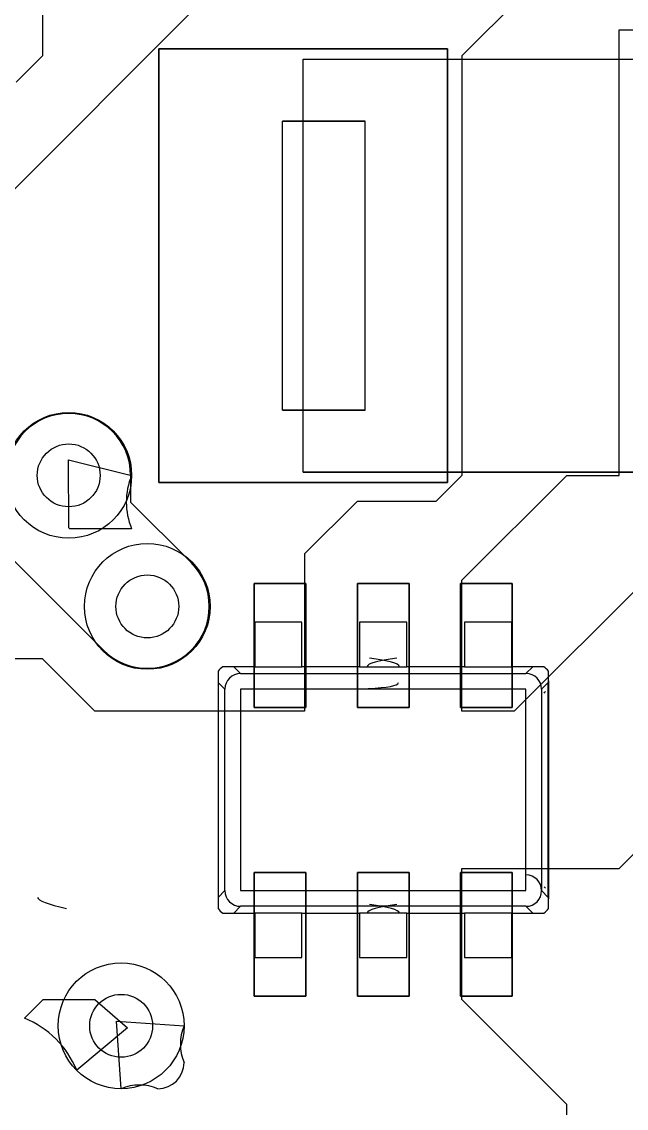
# Model space of a CAD drawing. Extents: x -14 to 27.9, y 0 to 17.8.
# Drawn here: x 0.79 to 3.72, y 9.76 to 15.02 of the extents above; entities that cross this region are included whole.
import ezdxf

# ---------------------------------------------------------------- set-up
doc = ezdxf.new("R2010")
doc.units = 0
doc.header["$MEASUREMENT"] = 0
doc.layers.add('Feature', color=7, linetype='CONTINUOUS')

msp = doc.modelspace()

# ---------------------------------------------------------------- linework, layer by layer
at = {"layer": 'Feature'}
for p, q in [((0.889, 16.383, 0.000305), (0.889, 14.859, 0.000305)), ((3.429, 15.367, 0.000305), (2.921, 14.859, 0.000305)), ((0.635, 14.097, 0.000305), (1.651, 15.113, 0.000305)), ((3.683, 14.986, 0.000305), (5.207, 14.986, 0.000305)), ((3.683, 12.827, 0.000305), (3.683, 14.986, 0.000305)), ((0.889, 14.859, 0.000305), (0.762, 14.732, 0.000305)), ((1.452, 14.893, 0.000305), (2.852, 14.893, 0.000305)), ((1.452, 12.793, 0.000305), (1.452, 14.893, 0.000305)), ((1.452, 12.793, 0.000305), (1.452, 14.893, 0.000305)), ((1.452, 14.893, 0.001305), (1.452, 12.793, 0.001305)), ((1.452, 14.893, 0.000305), (1.452, 14.893, 0.001305)), ((1.452, 14.893, 0.000305), (2.852, 14.893, 0.000305)), ((1.452, 14.893, 0.000305), (1.452, 14.893, 0.001305)), ((2.852, 14.893, 0.001305), (1.452, 14.893, 0.001305)), ((2.852, 14.893, 0.001305), (1.452, 14.893, 0.001305)), ((1.452, 14.893, 0.001305), (1.452, 12.793, 0.001305)), ((1.452, 14.893, 0.000305), (2.852, 14.893, 0.000305)), ((1.452, 12.793, 0.000305), (1.452, 14.893, 0.000305)), ((2.852, 14.893, 0.000305), (2.852, 12.793, 0.000305)), ((2.852, 14.893, 0.000305), (2.852, 12.793, 0.000305)), ((2.852, 14.893, 0.000305), (2.852, 14.893, 0.001305)), ((2.852, 12.793, 0.001305), (2.852, 14.893, 0.001305)), ((2.852, 14.893, 0.000305), (2.852, 14.893, 0.001305)), ((2.852, 12.793, 0.001305), (2.852, 14.893, 0.001305)), ((2.852, 14.893, 0.000305), (2.852, 12.793, 0.000305)), ((2.921, 14.859, 0.000305), (2.921, 12.827, 0.000305)), ((2.152, 14.843, 1.1), (4.452, 14.843, 1.1)), ((2.152, 12.843, 1.1), (2.152, 14.843, 1.1)), ((2.152, 14.843, 1.1), (4.452, 14.843, 1.1)), ((2.152, 14.843, 0.1), (4.452, 14.843, 0.1)), ((2.152, 14.843, 1.1), (2.152, 14.843, 0.1)), ((2.152, 14.543, 0.1), (2.152, 14.843, 0.1)), ((2.152, 14.843, 0.1), (4.452, 14.843, 0.1)), ((2.152, 12.843, 1.1), (2.152, 14.843, 1.1)), ((2.152, 14.843, 1.1), (2.152, 14.843, 0.1)), ((2.152, 14.543, 0.1), (2.152, 14.843, 0.1)), ((2.152, 14.543, 0.5), (2.052, 14.543, 0.5)), ((2.052, 13.143, 0.5), (2.052, 14.543, 0.5)), ((2.052, 14.543, 0.5), (2.052, 14.543)), ((2.052, 13.143), (2.052, 14.543)), ((2.052, 13.143, 0.5), (2.052, 14.543, 0.5)), ((2.052, 14.543), (2.452, 14.543)), ((2.052, 13.143), (2.052, 14.543)), ((2.052, 14.543), (2.452, 14.543)), ((2.052, 14.543, 0.5), (2.052, 14.543)), ((2.152, 14.543, 0.5), (2.052, 14.543, 0.5)), ((2.452, 14.543, 0.1), (2.152, 14.543, 0.1)), ((2.152, 14.543, 0.1), (2.152, 14.543, 0.5)), ((2.152, 13.143, 0.5), (2.152, 14.543, 0.5)), ((2.152, 13.143, 0.5), (2.152, 14.543, 0.5)), ((2.452, 14.543, 0.1), (2.152, 14.543, 0.1)), ((2.152, 14.543, 0.1), (2.152, 14.543, 0.5)), ((2.452, 13.143, 0.1), (2.452, 14.543, 0.1)), ((2.452, 13.143), (2.452, 14.543)), ((2.452, 14.543), (2.452, 14.543, 0.1)), ((2.452, 13.143, 0.1), (2.452, 14.543, 0.1)), ((2.452, 13.143), (2.452, 14.543)), ((2.452, 14.543), (2.452, 14.543, 0.1)), ((2.152, 13.143, 0.5), (2.052, 13.143, 0.5)), ((2.052, 13.143, 0.5), (2.052, 13.143)), ((2.052, 13.143), (2.452, 13.143)), ((2.152, 13.143, 0.5), (2.052, 13.143, 0.5)), ((2.052, 13.143, 0.5), (2.052, 13.143)), ((2.052, 13.143), (2.452, 13.143)), ((2.452, 13.143, 0.1), (2.152, 13.143, 0.1)), ((2.152, 12.843, 0.1), (2.152, 13.143, 0.1)), ((2.152, 13.143, 0.1), (2.152, 13.143, 0.5)), ((2.152, 12.843, 0.1), (2.152, 13.143, 0.1)), ((2.452, 13.143, 0.1), (2.152, 13.143, 0.1)), ((2.152, 13.143, 0.1), (2.152, 13.143, 0.5)), ((2.452, 13.143), (2.452, 13.143, 0.1)), ((2.452, 13.143), (2.452, 13.143, 0.1)), ((1.016, 12.573, -1.96222), (1.0146, 12.902, -1.96222)), ((1.0146, 12.902, -1.96222), (1.3208, 12.827, -1.96222)), ((1.1684, 12.827, -1.96192), (1.1684, 12.827)), ((1.1684, 12.827, -1.96192), (1.1684, 12.827)), ((1.316, 12.827, -1.96222), (1.316, 12.6973, -1.96222)), ((2.852, 12.793, 0.000305), (1.452, 12.793, 0.000305)), ((2.852, 12.793, 0.000305), (1.452, 12.793, 0.000305)), ((1.452, 12.793, 0.001305), (2.852, 12.793, 0.001305)), ((1.452, 12.793, 0.000305), (1.452, 12.793, 0.001305)), ((1.452, 12.793, 0.000305), (1.452, 12.793, 0.001305)), ((1.452, 12.793, 0.001305), (2.852, 12.793, 0.001305)), ((2.852, 12.793, 0.000305), (1.452, 12.793, 0.000305)), ((4.452, 12.843, 1.1), (2.152, 12.843, 1.1)), ((2.152, 12.843, 0.1), (4.452, 12.843, 0.1)), ((2.152, 12.843, 1.1), (2.152, 12.843, 0.1)), ((4.452, 12.843, 1.1), (2.152, 12.843, 1.1)), ((2.152, 12.843, 1.1), (2.152, 12.843, 0.1)), ((2.152, 12.843, 0.1), (4.452, 12.843, 0.1)), ((2.921, 12.827, 0.000305), (2.794, 12.7, 0.000305)), ((2.852, 12.793, 0.000305), (2.852, 12.793, 0.001305)), ((2.852, 12.793, 0.000305), (2.852, 12.793, 0.001305)), ((2.921, 12.319, 0.000305), (3.429, 12.827, 0.000305)), ((3.429, 12.827, 0.000305), (3.683, 12.827, 0.000305)), ((1.316, 12.6973, -1.96222), (1.6091, 12.4041, -1.96222)), ((2.413, 12.7, 0.000305), (2.159, 12.446, 0.000305)), ((2.794, 12.7, 0.000305), (2.413, 12.7, 0.000305)), ((1.0208, 12.5682, -1.96222), (1.016, 12.573, -1.96222)), ((1.3208, 12.5682, -1.96222), (1.0208, 12.5682, -1.96222)), ((1.1849, 11.9799, -1.96222), (0.716, 12.4487, -1.96222)), ((2.159, 12.446, 0.000305), (2.159, 11.684, 0.000305)), ((2.921, 11.684, 0.000305), (2.921, 12.319, 0.000305)), ((3.81, 12.319, 0.000305), (3.175, 11.684, 0.000305)), ((1.915, 12.303, 0.000305), (2.165, 12.303, 0.000305)), ((1.915, 11.703, 0.000305), (1.915, 12.303, 0.000305)), ((1.915, 11.703, 0.000305), (1.915, 12.303, 0.000305)), ((1.915, 12.303, 0.001305), (1.915, 11.703, 0.001305)), ((1.915, 12.303, 0.000305), (1.915, 12.303, 0.001305)), ((1.915, 12.303, 0.000305), (2.165, 12.303, 0.000305)), ((1.915, 12.303, 0.000305), (1.915, 12.303, 0.001305)), ((2.165, 12.303, 0.001305), (1.915, 12.303, 0.001305)), ((2.165, 12.303, 0.001305), (1.915, 12.303, 0.001305)), ((1.915, 12.303, 0.001305), (1.915, 11.703, 0.001305)), ((1.915, 11.703, 0.000305), (1.915, 12.303, 0.000305)), ((1.915, 12.303, 0.000305), (2.165, 12.303, 0.000305)), ((2.165, 12.303, 0.000305), (2.165, 11.703, 0.000305)), ((2.165, 12.303, 0.000305), (2.165, 12.303, 0.001305)), ((2.165, 12.303, 0.000305), (2.165, 11.703, 0.000305)), ((2.165, 12.303, 0.000305), (2.165, 12.303, 0.001305)), ((2.165, 11.703, 0.001305), (2.165, 12.303, 0.001305)), ((2.165, 11.703, 0.001305), (2.165, 12.303, 0.001305)), ((2.165, 12.303, 0.000305), (2.165, 11.703, 0.000305)), ((2.415, 12.303, 0.000305), (2.665, 12.303, 0.000305)), ((2.415, 11.703, 0.000305), (2.415, 12.303, 0.000305)), ((2.415, 11.703, 0.000305), (2.415, 12.303, 0.000305)), ((2.415, 12.303, 0.001305), (2.415, 11.703, 0.001305)), ((2.415, 12.303, 0.000305), (2.415, 12.303, 0.001305)), ((2.415, 12.303, 0.000305), (2.665, 12.303, 0.000305)), ((2.415, 12.303, 0.000305), (2.415, 12.303, 0.001305)), ((2.665, 12.303, 0.001305), (2.415, 12.303, 0.001305)), ((2.665, 12.303, 0.001305), (2.415, 12.303, 0.001305)), ((2.415, 12.303, 0.001305), (2.415, 11.703, 0.001305)), ((2.415, 11.703, 0.000305), (2.415, 12.303, 0.000305)), ((2.415, 12.303, 0.000305), (2.665, 12.303, 0.000305)), ((2.665, 12.303, 0.000305), (2.665, 11.703, 0.000305)), ((2.665, 12.303, 0.000305), (2.665, 12.303, 0.001305)), ((2.665, 12.303, 0.000305), (2.665, 11.703, 0.000305)), ((2.665, 12.303, 0.000305), (2.665, 12.303, 0.001305)), ((2.665, 11.703, 0.001305), (2.665, 12.303, 0.001305)), ((2.665, 11.703, 0.001305), (2.665, 12.303, 0.001305)), ((2.665, 12.303, 0.000305), (2.665, 11.703, 0.000305)), ((2.915, 12.303, 0.000305), (3.165, 12.303, 0.000305)), ((2.915, 11.703, 0.000305), (2.915, 12.303, 0.000305)), ((2.915, 11.703, 0.000305), (2.915, 12.303, 0.000305)), ((2.915, 12.303, 0.001305), (2.915, 11.703, 0.001305)), ((2.915, 12.303, 0.000305), (2.915, 12.303, 0.001305)), ((2.915, 12.303, 0.000305), (3.165, 12.303, 0.000305)), ((2.915, 12.303, 0.000305), (2.915, 12.303, 0.001305)), ((3.165, 12.303, 0.001305), (2.915, 12.303, 0.001305)), ((3.165, 12.303, 0.001305), (2.915, 12.303, 0.001305)), ((2.915, 12.303, 0.001305), (2.915, 11.703, 0.001305)), ((2.915, 11.703, 0.000305), (2.915, 12.303, 0.000305)), ((2.915, 12.303, 0.000305), (3.165, 12.303, 0.000305)), ((3.165, 12.303, 0.000305), (3.165, 11.703, 0.000305)), ((3.165, 12.303, 0.000305), (3.165, 12.303, 0.001305)), ((3.165, 12.303, 0.000305), (3.165, 11.703, 0.000305)), ((3.165, 12.303, 0.000305), (3.165, 12.303, 0.001305)), ((3.165, 11.703, 0.001305), (3.165, 12.303, 0.001305)), ((3.165, 11.703, 0.001305), (3.165, 12.303, 0.001305)), ((3.165, 12.303, 0.000305), (3.165, 11.703, 0.000305)), ((1.5494, 12.192, -1.96192), (1.5494, 12.192)), ((1.5494, 12.192, -1.96192), (1.5494, 12.192)), ((1.9177, 12.1158, 0), (1.9177, 11.8999, 0)), ((2.1463, 12.1158, 0), (1.9177, 12.1158, 0)), ((2.1463, 12.1158, 0), (1.9177, 12.1158, 0)), ((1.9177, 12.1158, 0.1397), (1.9177, 12.1158, 0)), ((2.1463, 12.1158, 0.1397), (1.9177, 12.1158, 0.1397)), ((1.9177, 12.1158, 0), (1.9177, 11.8999, 0)), ((1.9177, 12.1158, 0.1397), (1.9177, 11.8999, 0.1397)), ((1.9177, 12.1158, 0.1397), (1.9177, 12.1158, 0)), ((2.1463, 12.1158, 0.1397), (1.9177, 12.1158, 0.1397)), ((1.9177, 12.1158, 0.1397), (1.9177, 11.8999, 0.1397)), ((2.1463, 11.8999, 0), (2.1463, 12.1158, 0)), ((2.1463, 11.8999, 0), (2.1463, 12.1158, 0)), ((2.1463, 12.1158, 0.1397), (2.1463, 12.1158, 0)), ((2.1463, 11.8999, 0.1397), (2.1463, 12.1158, 0.1397)), ((2.1463, 12.1158, 0.1397), (2.1463, 12.1158, 0)), ((2.1463, 11.8999, 0.1397), (2.1463, 12.1158, 0.1397)), ((2.4257, 12.1158, 0), (2.4257, 11.8999, 0)), ((2.6543, 12.1158, 0), (2.4257, 12.1158, 0)), ((2.6543, 12.1158, 0), (2.4257, 12.1158, 0)), ((2.4257, 12.1158, 0.1397), (2.4257, 12.1158, 0)), ((2.6543, 12.1158, 0.1397), (2.4257, 12.1158, 0.1397)), ((2.4257, 12.1158, 0), (2.4257, 11.8999, 0)), ((2.4257, 12.1158, 0.1397), (2.4257, 11.8999, 0.1397)), ((2.4257, 12.1158, 0.1397), (2.4257, 12.1158, 0)), ((2.6543, 12.1158, 0.1397), (2.4257, 12.1158, 0.1397)), ((2.4257, 12.1158, 0.1397), (2.4257, 11.8999, 0.1397)), ((2.6543, 11.8999, 0), (2.6543, 12.1158, 0)), ((2.6543, 11.8999, 0), (2.6543, 12.1158, 0)), ((2.6543, 12.1158, 0.1397), (2.6543, 12.1158, 0)), ((2.6543, 11.8999, 0.1397), (2.6543, 12.1158, 0.1397)), ((2.6543, 12.1158, 0.1397), (2.6543, 12.1158, 0)), ((2.6543, 11.8999, 0.1397), (2.6543, 12.1158, 0.1397)), ((2.9337, 12.1158, 0), (2.9337, 11.8999, 0)), ((3.1623, 12.1158, 0), (2.9337, 12.1158, 0)), ((3.1623, 12.1158, 0), (2.9337, 12.1158, 0)), ((2.9337, 12.1158, 0.1397), (2.9337, 12.1158, 0)), ((3.1623, 12.1158, 0.1397), (2.9337, 12.1158, 0.1397)), ((2.9337, 12.1158, 0), (2.9337, 11.8999, 0)), ((2.9337, 12.1158, 0.1397), (2.9337, 11.8999, 0.1397)), ((2.9337, 12.1158, 0.1397), (2.9337, 12.1158, 0)), ((3.1623, 12.1158, 0.1397), (2.9337, 12.1158, 0.1397)), ((2.9337, 12.1158, 0.1397), (2.9337, 11.8999, 0.1397)), ((3.1623, 11.8999, 0), (3.1623, 12.1158, 0)), ((3.1623, 11.8999, 0), (3.1623, 12.1158, 0)), ((3.1623, 12.1158, 0.1397), (3.1623, 12.1158, 0)), ((3.1623, 11.8999, 0.1397), (3.1623, 12.1158, 0.1397)), ((3.1623, 12.1158, 0.1397), (3.1623, 12.1158, 0)), ((3.1623, 11.8999, 0.1397), (3.1623, 12.1158, 0.1397)), ((0.889, 11.938, 0.000305), (0.254, 11.938, 0.000305)), ((1.143, 11.684, 0.000305), (0.889, 11.938, 0.000305)), ((1.9177, 11.8999, 0), (1.7622, 11.8999, 0)), ((1.9177, 11.8999, 0), (1.7622, 11.8999, 0)), ((1.9177, 11.8999, 0.1397), (1.81581, 11.8999, 0.1397)), ((1.9177, 11.8999, 0.1397), (1.81581, 11.8999, 0.1397)), ((1.81581, 11.8999, 0.1397), (1.84861, 11.8671, 0.514641)), ((1.81581, 11.8999, 0.1397), (1.84861, 11.8671, 0.514641)), ((1.9177, 11.8999, 0.1397), (1.9177, 11.8999, 0)), ((1.9177, 11.8999, 0.1397), (2.1463, 11.8999, 0.1397)), ((1.9177, 11.8999, 0.1397), (1.9177, 11.8999, 0)), ((1.9177, 11.8999, 0.1397), (2.1463, 11.8999, 0.1397)), ((2.1463, 11.8999, 0.1397), (2.1463, 11.8999, 0)), ((2.4257, 11.8999, 0.1397), (2.1463, 11.8999, 0.1397)), ((2.4257, 11.8999, 0), (2.1463, 11.8999, 0)), ((2.4257, 11.8999, 0), (2.1463, 11.8999, 0)), ((2.4257, 11.8999, 0.1397), (2.1463, 11.8999, 0.1397)), ((2.1463, 11.8999, 0.1397), (2.1463, 11.8999, 0)), ((2.4257, 11.8999, 0.1397), (2.4257, 11.8999, 0)), ((2.4257, 11.8999, 0.1397), (2.6543, 11.8999, 0.1397)), ((2.4257, 11.8999, 0.1397), (2.4257, 11.8999, 0)), ((2.4257, 11.8999, 0.1397), (2.6543, 11.8999, 0.1397)), ((2.9337, 11.8999, 0), (2.6543, 11.8999, 0)), ((2.6543, 11.8999, 0.1397), (2.6543, 11.8999, 0)), ((2.9337, 11.8999, 0.1397), (2.6543, 11.8999, 0.1397)), ((2.9337, 11.8999, 0), (2.6543, 11.8999, 0)), ((2.9337, 11.8999, 0.1397), (2.6543, 11.8999, 0.1397)), ((2.6543, 11.8999, 0.1397), (2.6543, 11.8999, 0)), ((2.9337, 11.8999, 0.1397), (2.9337, 11.8999, 0)), ((2.9337, 11.8999, 0.1397), (3.1623, 11.8999, 0.1397)), ((2.9337, 11.8999, 0.1397), (2.9337, 11.8999, 0)), ((2.9337, 11.8999, 0.1397), (3.1623, 11.8999, 0.1397)), ((3.1623, 11.8999, 0.1397), (3.1623, 11.8999, 0)), ((3.26419, 11.8999, 0.1397), (3.1623, 11.8999, 0.1397)), ((3.3178, 11.8999, 0), (3.1623, 11.8999, 0)), ((3.3178, 11.8999, 0), (3.1623, 11.8999, 0)), ((3.26419, 11.8999, 0.1397), (3.1623, 11.8999, 0.1397)), ((3.1623, 11.8999, 0.1397), (3.1623, 11.8999, 0)), ((3.23139, 11.8671, 0.514641), (3.26419, 11.8999, 0.1397)), ((3.23139, 11.8671, 0.514641), (3.26419, 11.8999, 0.1397)), ((1.7399, 11.8776, 0), (1.7399, 10.7284, 0)), ((1.7399, 11.8776, 0), (1.7399, 10.7284, 0)), ((1.84861, 11.8671, 0.514641), (3.23139, 11.8671, 0.514641)), ((1.84861, 11.8671, 0.514641), (3.23139, 11.8671, 0.514641)), ((3.3401, 10.7284, 0), (3.3401, 11.8776, 0)), ((3.3401, 10.7284, 0), (3.3401, 11.8776, 0)), ((1.7399, 11.824, 0.1397), (1.7399, 10.782, 0.1397)), ((1.7727, 11.7912, 0.514641), (1.7399, 11.824, 0.1397)), ((1.7399, 11.824, 0.1397), (1.7399, 10.782, 0.1397)), ((1.7727, 11.7912, 0.514641), (1.7399, 11.824, 0.1397)), ((3.33981, 11.8237, 0.143014), (3.3073, 11.7912, 0.514641)), ((3.33981, 11.8237, 0.143014), (3.3073, 11.7912, 0.514641)), ((3.33981, 10.7823, 0.143014), (3.33981, 11.8237, 0.143014)), ((3.33981, 10.7823, 0.143014), (3.33981, 11.8237, 0.143014)), ((3.3401, 11.8309, 0.136373), (3.3401, 10.7751, 0.136373)), ((3.3401, 11.8309, 0.136373), (3.3401, 10.7751, 0.136373)), ((1.7727, 10.8148, 0.514641), (1.7727, 11.7912, 0.514641)), ((1.7727, 10.8148, 0.514641), (1.7727, 11.7912, 0.514641)), ((1.84861, 11.7912, 0.5842), (1.84861, 10.8148, 0.5842)), ((3.23139, 11.7912, 0.5842), (1.84861, 11.7912, 0.5842)), ((1.84861, 11.7912, 0.5842), (1.84861, 10.8148, 0.5842)), ((3.23139, 11.7912, 0.5842), (1.84861, 11.7912, 0.5842)), ((3.23139, 10.8148, 0.5842), (3.23139, 11.7912, 0.5842)), ((3.23139, 10.8148, 0.5842), (3.23139, 11.7912, 0.5842)), ((3.3073, 11.7912, 0.514641), (3.3073, 10.8148, 0.514641)), ((3.3073, 11.7912, 0.514641), (3.3073, 10.8148, 0.514641)), ((2.165, 11.703, 0.000305), (1.915, 11.703, 0.000305)), ((1.915, 11.703, 0.000305), (1.915, 11.703, 0.001305)), ((2.165, 11.703, 0.000305), (1.915, 11.703, 0.000305)), ((1.915, 11.703, 0.001305), (2.165, 11.703, 0.001305)), ((1.915, 11.703, 0.000305), (1.915, 11.703, 0.001305)), ((1.915, 11.703, 0.001305), (2.165, 11.703, 0.001305)), ((2.165, 11.703, 0.000305), (1.915, 11.703, 0.000305)), ((2.165, 11.703, 0.000305), (2.165, 11.703, 0.001305)), ((2.165, 11.703, 0.000305), (2.165, 11.703, 0.001305)), ((2.665, 11.703, 0.000305), (2.415, 11.703, 0.000305)), ((2.415, 11.703, 0.000305), (2.415, 11.703, 0.001305)), ((2.665, 11.703, 0.000305), (2.415, 11.703, 0.000305)), ((2.415, 11.703, 0.001305), (2.665, 11.703, 0.001305)), ((2.415, 11.703, 0.000305), (2.415, 11.703, 0.001305)), ((2.415, 11.703, 0.001305), (2.665, 11.703, 0.001305)), ((2.665, 11.703, 0.000305), (2.415, 11.703, 0.000305)), ((2.665, 11.703, 0.000305), (2.665, 11.703, 0.001305)), ((2.665, 11.703, 0.000305), (2.665, 11.703, 0.001305)), ((3.165, 11.703, 0.000305), (2.915, 11.703, 0.000305)), ((2.915, 11.703, 0.000305), (2.915, 11.703, 0.001305)), ((3.165, 11.703, 0.000305), (2.915, 11.703, 0.000305)), ((2.915, 11.703, 0.001305), (3.165, 11.703, 0.001305)), ((2.915, 11.703, 0.000305), (2.915, 11.703, 0.001305)), ((2.915, 11.703, 0.001305), (3.165, 11.703, 0.001305)), ((3.165, 11.703, 0.000305), (2.915, 11.703, 0.000305)), ((3.165, 11.703, 0.000305), (3.165, 11.703, 0.001305)), ((3.165, 11.703, 0.000305), (3.165, 11.703, 0.001305)), ((2.159, 11.684, 0.000305), (1.143, 11.684, 0.000305)), ((3.175, 11.684, 0.000305), (2.921, 11.684, 0.000305)), ((3.683, 10.922, 0.000305), (3.937, 11.176, 0.000305)), ((1.915, 10.903, 0.000305), (2.165, 10.903, 0.000305)), ((1.915, 10.303, 0.000305), (1.915, 10.903, 0.000305)), ((1.915, 10.303, 0.000305), (1.915, 10.903, 0.000305)), ((1.915, 10.903, 0.001305), (1.915, 10.303, 0.001305)), ((1.915, 10.903, 0.000305), (1.915, 10.903, 0.001305)), ((1.915, 10.903, 0.000305), (2.165, 10.903, 0.000305)), ((1.915, 10.903, 0.000305), (1.915, 10.903, 0.001305)), ((2.165, 10.903, 0.001305), (1.915, 10.903, 0.001305)), ((2.165, 10.903, 0.001305), (1.915, 10.903, 0.001305)), ((1.915, 10.903, 0.001305), (1.915, 10.303, 0.001305)), ((1.915, 10.303, 0.000305), (1.915, 10.903, 0.000305)), ((1.915, 10.903, 0.000305), (2.165, 10.903, 0.000305)), ((2.165, 10.903, 0.000305), (2.165, 10.303, 0.000305)), ((2.165, 10.903, 0.000305), (2.165, 10.903, 0.001305)), ((2.165, 10.903, 0.000305), (2.165, 10.303, 0.000305)), ((2.165, 10.903, 0.000305), (2.165, 10.903, 0.001305)), ((2.165, 10.303, 0.001305), (2.165, 10.903, 0.001305)), ((2.165, 10.303, 0.001305), (2.165, 10.903, 0.001305)), ((2.165, 10.903, 0.000305), (2.165, 10.303, 0.000305)), ((2.415, 10.903, 0.000305), (2.665, 10.903, 0.000305)), ((2.415, 10.303, 0.000305), (2.415, 10.903, 0.000305)), ((2.415, 10.303, 0.000305), (2.415, 10.903, 0.000305)), ((2.415, 10.903, 0.001305), (2.415, 10.303, 0.001305)), ((2.415, 10.903, 0.000305), (2.415, 10.903, 0.001305)), ((2.415, 10.903, 0.000305), (2.665, 10.903, 0.000305)), ((2.415, 10.903, 0.000305), (2.415, 10.903, 0.001305)), ((2.665, 10.903, 0.001305), (2.415, 10.903, 0.001305)), ((2.665, 10.903, 0.001305), (2.415, 10.903, 0.001305)), ((2.415, 10.903, 0.001305), (2.415, 10.303, 0.001305)), ((2.415, 10.303, 0.000305), (2.415, 10.903, 0.000305)), ((2.415, 10.903, 0.000305), (2.665, 10.903, 0.000305)), ((2.665, 10.903, 0.000305), (2.665, 10.303, 0.000305)), ((2.665, 10.903, 0.000305), (2.665, 10.903, 0.001305)), ((2.665, 10.903, 0.000305), (2.665, 10.303, 0.000305)), ((2.665, 10.903, 0.000305), (2.665, 10.903, 0.001305)), ((2.665, 10.303, 0.001305), (2.665, 10.903, 0.001305)), ((2.665, 10.303, 0.001305), (2.665, 10.903, 0.001305)), ((2.665, 10.903, 0.000305), (2.665, 10.303, 0.000305)), ((2.915, 10.903, 0.000305), (3.165, 10.903, 0.000305)), ((2.915, 10.303, 0.000305), (2.915, 10.903, 0.000305)), ((2.915, 10.303, 0.000305), (2.915, 10.903, 0.000305)), ((2.915, 10.903, 0.001305), (2.915, 10.303, 0.001305)), ((2.915, 10.903, 0.000305), (2.915, 10.903, 0.001305)), ((2.915, 10.903, 0.000305), (3.165, 10.903, 0.000305)), ((2.915, 10.903, 0.000305), (2.915, 10.903, 0.001305)), ((3.165, 10.903, 0.001305), (2.915, 10.903, 0.001305)), ((3.165, 10.903, 0.001305), (2.915, 10.903, 0.001305)), ((2.915, 10.903, 0.001305), (2.915, 10.303, 0.001305)), ((2.915, 10.303, 0.000305), (2.915, 10.903, 0.000305)), ((2.915, 10.903, 0.000305), (3.165, 10.903, 0.000305)), ((2.921, 10.922, 0.000305), (3.683, 10.922, 0.000305)), ((2.921, 10.287, 0.000305), (2.921, 10.922, 0.000305)), ((3.165, 10.903, 0.000305), (3.165, 10.303, 0.000305)), ((3.165, 10.903, 0.000305), (3.165, 10.903, 0.001305)), ((3.165, 10.903, 0.000305), (3.165, 10.303, 0.000305)), ((3.165, 10.903, 0.000305), (3.165, 10.903, 0.001305)), ((3.165, 10.303, 0.001305), (3.165, 10.903, 0.001305)), ((3.165, 10.303, 0.001305), (3.165, 10.903, 0.001305)), ((3.165, 10.903, 0.000305), (3.165, 10.303, 0.000305)), ((1.7399, 10.782, 0.1397), (1.7727, 10.8148, 0.514641)), ((1.7399, 10.782, 0.1397), (1.7727, 10.8148, 0.514641)), ((1.84861, 10.8148, 0.5842), (3.23139, 10.8148, 0.5842)), ((1.84861, 10.8148, 0.5842), (3.23139, 10.8148, 0.5842)), ((3.3073, 10.8148, 0.514641), (3.33981, 10.7823, 0.143014)), ((3.3073, 10.8148, 0.514641), (3.33981, 10.7823, 0.143014)), ((1.7622, 10.7061, 0), (1.9177, 10.7061, 0)), ((1.7622, 10.7061, 0), (1.9177, 10.7061, 0)), ((1.84861, 10.7389, 0.514641), (1.81581, 10.7061, 0.1397)), ((1.84861, 10.7389, 0.514641), (1.81581, 10.7061, 0.1397)), ((1.81581, 10.7061, 0.1397), (1.9177, 10.7061, 0.1397)), ((1.81581, 10.7061, 0.1397), (1.9177, 10.7061, 0.1397)), ((3.23139, 10.7389, 0.514641), (1.84861, 10.7389, 0.514641)), ((3.23139, 10.7389, 0.514641), (1.84861, 10.7389, 0.514641)), ((1.9177, 10.7061, 0.1397), (1.9177, 10.7061, 0)), ((1.9177, 10.7061, 0), (1.9177, 10.4902, 0)), ((2.1463, 10.7061, 0.1397), (1.9177, 10.7061, 0.1397)), ((1.9177, 10.7061, 0), (1.9177, 10.4902, 0)), ((1.9177, 10.7061, 0.1397), (1.9177, 10.4902, 0.1397)), ((1.9177, 10.7061, 0.1397), (1.9177, 10.7061, 0)), ((1.9177, 10.7061, 0.1397), (1.9177, 10.4902, 0.1397)), ((2.1463, 10.7061, 0.1397), (1.9177, 10.7061, 0.1397)), ((2.1463, 10.7061, 0.1397), (2.1463, 10.7061, 0)), ((2.1463, 10.7061, 0), (2.4257, 10.7061, 0)), ((2.1463, 10.7061, 0.1397), (2.4257, 10.7061, 0.1397)), ((2.1463, 10.7061, 0), (2.4257, 10.7061, 0)), ((2.1463, 10.4902, 0), (2.1463, 10.7061, 0)), ((2.1463, 10.7061, 0.1397), (2.4257, 10.7061, 0.1397)), ((2.1463, 10.4902, 0), (2.1463, 10.7061, 0)), ((2.1463, 10.7061, 0.1397), (2.1463, 10.7061, 0)), ((2.1463, 10.4902, 0.1397), (2.1463, 10.7061, 0.1397)), ((2.1463, 10.4902, 0.1397), (2.1463, 10.7061, 0.1397)), ((2.4257, 10.7061, 0.1397), (2.4257, 10.7061, 0)), ((2.4257, 10.7061, 0), (2.4257, 10.4902, 0)), ((2.6543, 10.7061, 0.1397), (2.4257, 10.7061, 0.1397)), ((2.4257, 10.7061, 0), (2.4257, 10.4902, 0)), ((2.4257, 10.7061, 0.1397), (2.4257, 10.4902, 0.1397)), ((2.4257, 10.7061, 0.1397), (2.4257, 10.7061, 0)), ((2.4257, 10.7061, 0.1397), (2.4257, 10.4902, 0.1397)), ((2.6543, 10.7061, 0.1397), (2.4257, 10.7061, 0.1397)), ((2.6543, 10.7061, 0.1397), (2.9337, 10.7061, 0.1397)), ((2.6543, 10.7061, 0.1397), (2.6543, 10.7061, 0)), ((2.6543, 10.7061, 0), (2.9337, 10.7061, 0)), ((2.6543, 10.7061, 0), (2.9337, 10.7061, 0)), ((2.6543, 10.4902, 0), (2.6543, 10.7061, 0)), ((2.6543, 10.7061, 0.1397), (2.9337, 10.7061, 0.1397)), ((2.6543, 10.4902, 0), (2.6543, 10.7061, 0)), ((2.6543, 10.7061, 0.1397), (2.6543, 10.7061, 0)), ((2.6543, 10.4902, 0.1397), (2.6543, 10.7061, 0.1397)), ((2.6543, 10.4902, 0.1397), (2.6543, 10.7061, 0.1397)), ((2.9337, 10.7061, 0.1397), (2.9337, 10.7061, 0)), ((2.9337, 10.7061, 0), (2.9337, 10.4902, 0)), ((3.1623, 10.7061, 0.1397), (2.9337, 10.7061, 0.1397)), ((2.9337, 10.7061, 0), (2.9337, 10.4902, 0)), ((2.9337, 10.7061, 0.1397), (2.9337, 10.4902, 0.1397)), ((2.9337, 10.7061, 0.1397), (2.9337, 10.7061, 0)), ((2.9337, 10.7061, 0.1397), (2.9337, 10.4902, 0.1397)), ((3.1623, 10.7061, 0.1397), (2.9337, 10.7061, 0.1397)), ((3.1623, 10.7061, 0.1397), (3.1623, 10.7061, 0)), ((3.1623, 10.7061, 0), (3.3178, 10.7061, 0)), ((3.1623, 10.7061, 0.1397), (3.26419, 10.7061, 0.1397)), ((3.1623, 10.7061, 0), (3.3178, 10.7061, 0)), ((3.1623, 10.4902, 0), (3.1623, 10.7061, 0)), ((3.1623, 10.7061, 0.1397), (3.26419, 10.7061, 0.1397)), ((3.1623, 10.4902, 0), (3.1623, 10.7061, 0)), ((3.1623, 10.7061, 0.1397), (3.1623, 10.7061, 0)), ((3.1623, 10.4902, 0.1397), (3.1623, 10.7061, 0.1397)), ((3.1623, 10.4902, 0.1397), (3.1623, 10.7061, 0.1397)), ((3.26419, 10.7061, 0.1397), (3.23139, 10.7389, 0.514641)), ((3.26419, 10.7061, 0.1397), (3.23139, 10.7389, 0.514641)), ((1.9177, 10.4902, 0), (2.1463, 10.4902, 0)), ((1.9177, 10.4902, 0.1397), (1.9177, 10.4902, 0)), ((1.9177, 10.4902, 0), (2.1463, 10.4902, 0)), ((1.9177, 10.4902, 0.1397), (2.1463, 10.4902, 0.1397)), ((1.9177, 10.4902, 0.1397), (1.9177, 10.4902, 0)), ((1.9177, 10.4902, 0.1397), (2.1463, 10.4902, 0.1397)), ((2.1463, 10.4902, 0.1397), (2.1463, 10.4902, 0)), ((2.1463, 10.4902, 0.1397), (2.1463, 10.4902, 0)), ((2.4257, 10.4902, 0), (2.6543, 10.4902, 0)), ((2.4257, 10.4902, 0.1397), (2.4257, 10.4902, 0)), ((2.4257, 10.4902, 0), (2.6543, 10.4902, 0)), ((2.4257, 10.4902, 0.1397), (2.6543, 10.4902, 0.1397)), ((2.4257, 10.4902, 0.1397), (2.4257, 10.4902, 0)), ((2.4257, 10.4902, 0.1397), (2.6543, 10.4902, 0.1397)), ((2.6543, 10.4902, 0.1397), (2.6543, 10.4902, 0)), ((2.6543, 10.4902, 0.1397), (2.6543, 10.4902, 0)), ((2.9337, 10.4902, 0), (3.1623, 10.4902, 0)), ((2.9337, 10.4902, 0.1397), (2.9337, 10.4902, 0)), ((2.9337, 10.4902, 0), (3.1623, 10.4902, 0)), ((2.9337, 10.4902, 0.1397), (3.1623, 10.4902, 0.1397)), ((2.9337, 10.4902, 0.1397), (2.9337, 10.4902, 0)), ((2.9337, 10.4902, 0.1397), (3.1623, 10.4902, 0.1397)), ((3.1623, 10.4902, 0.1397), (3.1623, 10.4902, 0)), ((3.1623, 10.4902, 0.1397), (3.1623, 10.4902, 0)), ((0.8018, 10.1972, 0.000305), (0.8916, 10.287, 0.000305)), ((0.8916, 10.287, 0.000305), (1.143, 10.287, 0.000305)), ((1.143, 10.287, 0.000305), (1.3001, 10.1499, 0.000305)), ((2.165, 10.303, 0.000305), (1.915, 10.303, 0.000305)), ((1.915, 10.303, 0.000305), (1.915, 10.303, 0.001305)), ((2.165, 10.303, 0.000305), (1.915, 10.303, 0.000305)), ((1.915, 10.303, 0.001305), (2.165, 10.303, 0.001305)), ((1.915, 10.303, 0.000305), (1.915, 10.303, 0.001305)), ((1.915, 10.303, 0.001305), (2.165, 10.303, 0.001305)), ((2.165, 10.303, 0.000305), (1.915, 10.303, 0.000305)), ((2.165, 10.303, 0.000305), (2.165, 10.303, 0.001305)), ((2.165, 10.303, 0.000305), (2.165, 10.303, 0.001305)), ((2.665, 10.303, 0.000305), (2.415, 10.303, 0.000305)), ((2.415, 10.303, 0.000305), (2.415, 10.303, 0.001305)), ((2.665, 10.303, 0.000305), (2.415, 10.303, 0.000305)), ((2.415, 10.303, 0.001305), (2.665, 10.303, 0.001305)), ((2.415, 10.303, 0.000305), (2.415, 10.303, 0.001305)), ((2.415, 10.303, 0.001305), (2.665, 10.303, 0.001305)), ((2.665, 10.303, 0.000305), (2.415, 10.303, 0.000305)), ((2.665, 10.303, 0.000305), (2.665, 10.303, 0.001305)), ((2.665, 10.303, 0.000305), (2.665, 10.303, 0.001305)), ((3.165, 10.303, 0.000305), (2.915, 10.303, 0.000305)), ((2.915, 10.303, 0.000305), (2.915, 10.303, 0.001305)), ((3.165, 10.303, 0.000305), (2.915, 10.303, 0.000305)), ((2.915, 10.303, 0.001305), (3.165, 10.303, 0.001305)), ((2.915, 10.303, 0.000305), (2.915, 10.303, 0.001305)), ((2.915, 10.303, 0.001305), (3.165, 10.303, 0.001305)), ((3.165, 10.303, 0.000305), (2.915, 10.303, 0.000305)), ((3.429, 9.779, 0.000305), (2.921, 10.287, 0.000305)), ((3.165, 10.303, 0.000305), (3.165, 10.303, 0.001305)), ((3.165, 10.303, 0.000305), (3.165, 10.303, 0.001305)), ((1.2475, 10.1825, 0.000305), (1.5748, 10.16, 0.000305)), ((1.27, 9.8552, 0.000305), (1.2475, 10.1825, 0.000305)), ((1.3001, 10.1499, 0.000305), (1.0546, 9.9446, 0.000305)), ((1.4224, 10.16, -1.96192), (1.4224, 10.16)), ((1.4224, 10.16, -1.96192), (1.4224, 10.16)), ((3.429, 8.255, 0.000305), (3.429, 9.779, 0.000305))]:
    msp.add_line(p, q, dxfattribs=at)
for centre, radius in [((1.016, 12.827), 0.3048), ((1.016, 12.827), 0.1524), ((1.016, 12.827), 0.1524), ((1.016, 12.827), 0.1524), ((1.016, 12.827), 0.1524), ((1.397, 12.192), 0.3048), ((1.397, 12.192), 0.1524), ((1.397, 12.192), 0.1524), ((1.397, 12.192), 0.1524), ((1.397, 12.192), 0.1524), ((1.27, 10.16), 0.3048), ((1.27, 10.16), 0.1524), ((1.27, 10.16), 0.1524), ((1.27, 10.16), 0.1524), ((1.27, 10.16), 0.1524)]:
    msp.add_circle(centre, radius, dxfattribs=at)
for centre, radius, start, end in [((1.016, 12.827, -1.96222), 0.3, 0, 180), ((1.6311, 12.6976, -1.96222), 0.3362, 157.363, -157.363), ((1.397, 12.192, -1.96222), 0.299955, -135, 45), ((1.84861, 11.7912, 0.508), 0.07591, 90, 180), ((1.84861, 11.7912, 0.508), 0.07591, 90, 90), ((1.84861, 11.7912, 0.508), 0.07591, 90, 180), ((1.84861, 11.7912, 0.508), 0.07591, 90, 90), ((3.23139, 11.7912, 0.508), 0.07591, 90, 90), ((3.23139, 11.7912, 0.508), 0.07591, 90, 90), ((3.23139, 11.7912, 0.508), 0.07591, 0, 90), ((3.23139, 11.7912, 0.508), 0.07591, 0, 90), ((3.23139, 11.7912, 0.508), 0.07591, 0, 90), ((3.23139, 11.7912, 0.508), 0.07591, 0, 90), ((1.84861, 11.7912, 0.508), 0.000000000137, 90, 180), ((1.84861, 11.7912, 0.508), 0.000000000137, 90, 180), ((3.23139, 10.8148, 0.508), 0.07591, 0, 90), ((3.23139, 10.8148, 0.508), 0.07591, 0, 90), ((1.84861, 10.8148, 0.508), 0.07591, 180, -90), ((1.84861, 10.8148, 0.508), 0.07591, 180, -90), ((1.84861, 10.8148, 0.508), 0.000000000137, 90, 180), ((1.84861, 10.8148, 0.508), 0.000000000137, 90, 180), ((1.84861, 10.8148, 0.508), 0.000000000137, -90, 90.0001), ((1.84861, 10.8148, 0.508), 0.000000000137, -90, 90.0001), ((3.23139, 10.8148, 0.508), 0.000000000137, -90, 90), ((3.23139, 10.8148, 0.508), 0.000000000137, -90, 90), ((3.23139, 10.8148, 0.508), 0.07591, -90, 0), ((3.23139, 10.8148, 0.508), 0.07591, -90, 0), ((0.625469, 9.76793, 0.000305), 0.464075, 22.3767, 67.6687), ((1.7879, 10.0711, 0.000305), 0.2309, 157.355, -157.355), ((1.4478, 9.9822, 0.000305), 0.127, -90, 0), ((1.3589, 9.6421, 0.000305), 0.2309, 67.3553, 112.645)]:
    msp.add_arc(centre, radius, start, end, dxfattribs=at)
for centre, major_axis, ratio, start_param, end_param in [((1.80417, 11.8356), (-0.054292, 0.054292), 0.992433, -0.208482, 0.20848531), ((1.80417, 11.8356), (-0.054292, 0.054292), 0.992433, -0.208482, 0.20848531), ((3.3401, 11.8999, -0.734597), (-0.877611, 0), 0.0868266, -0.580714, -0.0075962), ((3.3401, 11.8999, -0.734597), (-0.877611, 0), 0.0868266, -0.580714, -0.0075962), ((1.7399, 11.8999, -0.734597), (0.877611, 0), 0.0868266, -6.27559, -5.70247), ((1.7399, 11.8999, -0.734597), (0.877611, 0), 0.0868266, -6.27559, -5.70247), ((3.27583, 11.8356), (0.054292, 0.054292), 0.992433, -0.208482, 0.20848531), ((3.27583, 11.8356), (0.054292, 0.054292), 0.992433, -0.208482, 0.20848531), ((1.7399, 11.8999, -0.734597), (0.874272, -0.076489), 0.0868266, -0.580714, -0.0075962), ((1.7399, 11.8999, -0.734597), (0.874272, -0.076489), 0.0868266, -0.580714, -0.0075962), ((3.2639, 11.8237, 0.136373), (0.0762, 0.08313), 0.675712, -1.5708, -1.48353), ((3.2639, 11.8237, 0.136373), (0.0762, 0.08313), 0.675712, -1.5708, -1.48353), ((3.2639, 10.7823, 0.136373), (0.0762, -0.08313), 0.675712, 1.48353, 1.5708), ((3.2639, 10.7823, 0.136373), (0.0762, -0.08313), 0.675712, 1.48353, 1.5708), ((1.7399, 10.7061, -0.734597), (-0.874272, 0.076489), 0.0868266, -6.27559, -5.70247), ((1.7399, 10.7061, -0.734597), (-0.874272, 0.076489), 0.0868266, -6.27559, -5.70247), ((3.3401, 10.7061, -0.734597), (0.877611, 0), 0.0868266, 2.56088, 3.134), ((3.3401, 10.7061, -0.734597), (0.877611, 0), 0.0868266, 2.56088, 3.134), ((1.7399, 10.7061, -0.734597), (-0.877611, 0), 0.0868266, 3.14919, 3.72231), ((1.7399, 10.7061, -0.734597), (-0.877611, 0), 0.0868266, 3.14919, 3.72231), ((1.80417, 10.7704), (0.054292, 0.054292), 0.992433, -3.35008, -2.93311), ((1.80417, 10.7704), (0.054292, 0.054292), 0.992433, -3.35008, -2.93311), ((3.27583, 10.7704), (-0.054292, 0.054292), 0.992433, -3.35008, -2.93311), ((3.27583, 10.7704), (-0.054292, 0.054292), 0.992433, -3.35008, -2.93311)]:
    msp.add_ellipse(centre, major_axis=major_axis, ratio=ratio, start_param=start_param, end_param=end_param, dxfattribs=at)

doc.saveas('drawing.dxf')
